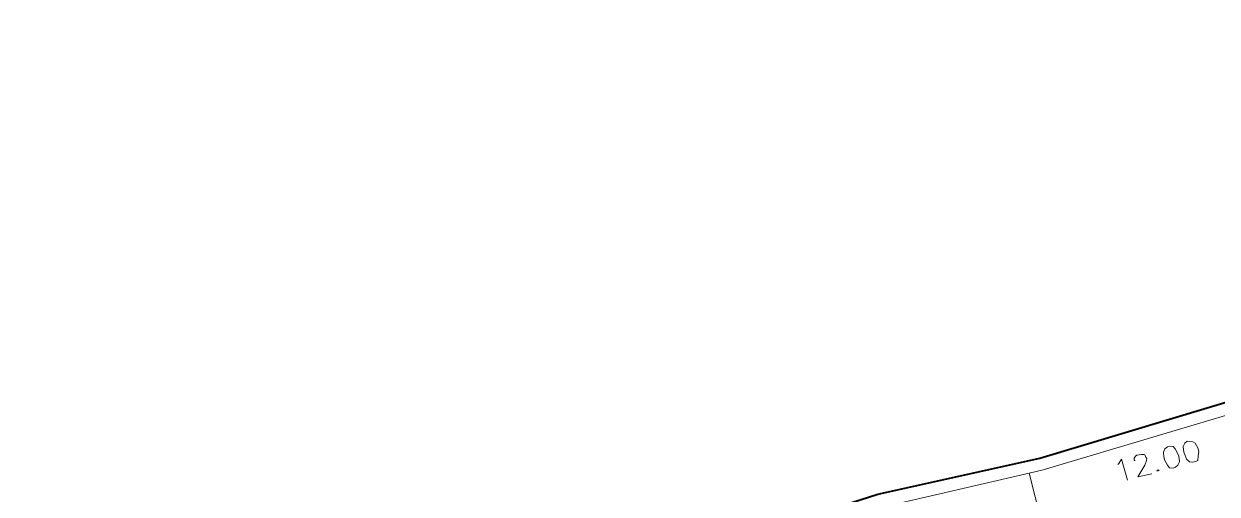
# Model space of a CAD drawing. Header units: metres. Extents: x -977055 to 805873, y -1033982 to 242021.
# Drawn here: x 2542.3 to 2598.4, y 1073.4 to 1095.5 of the extents above; entities that cross this region are included whole.
import ezdxf

# ---------------------------------------------------------------- set-up
doc = ezdxf.new("R2010")
doc.units = ezdxf.units.M
for name, color, linetype in [('PDF_COTAS', 7, 'Continuous'), ('PDF_LOTES', 7, 'Continuous'), ('PDF_Poligono Ceres', 7, 'Continuous')]:
    doc.layers.add(name, color=color, linetype=linetype)

# ---------------------------------------------------------------- blocks, each defined once
blk = doc.blocks.new('CALLE')
at = {"layer": 'PDF_COTAS', "lineweight": 9}
for points in [[(28.830816, -130.310208), (28.873152, -130.352544), (29.042496, -130.437216), (28.280448, -130.733568)], [(29.042496, -130.945248), (29.042496, -130.902912), (29.127168, -130.902912), (29.21184, -130.945248), (29.254176, -130.987584), (29.296512, -131.156928), (29.296512, -131.2416), (29.296512, -131.283936), (29.21184, -131.326272), (29.169504, -131.368608), (29.084832, -131.368608), (28.915488, -131.326272), (28.449792, -131.114592), (28.619136, -131.622624)], [(28.78848, -131.834304), (28.746144, -131.791968), (28.746144, -131.834304), (28.78848, -131.87664)]]:
    blk.add_lwpolyline(points, dxfattribs=at)
for points in [[(29.677536, -132.08832), (29.592864, -132.003648), (29.465856, -131.961312), (29.296512, -132.003648), (29.169504, -132.045984), (29.00016, -132.172992), (28.915488, -132.257664), (28.915488, -132.384672), (28.957824, -132.469344), (29.042496, -132.554016), (29.169504, -132.596352), (29.381184, -132.554016), (29.465856, -132.51168), (29.6352, -132.384672), (29.719872, -132.3), (29.719872, -132.172992)], [(29.973888, -132.808032), (29.889216, -132.72336), (29.762208, -132.681024), (29.550528, -132.72336), (29.465856, -132.765696), (29.296512, -132.850368), (29.21184, -132.977376), (29.21184, -133.104384), (29.254176, -133.189056), (29.296512, -133.273728), (29.465856, -133.273728), (29.6352, -133.273728), (29.762208, -133.231392), (29.931552, -133.104384), (29.973888, -133.019712), (29.973888, -132.892704)]]:
    blk.add_lwpolyline(points, close=True, dxfattribs=at)
at = {"layer": 'PDF_LOTES', "lineweight": 20}
for points in [[(24.724224, -118.075104), (9.779616, -123.62112), (13.12416, -132.638688), (28.15344, -127.050336), (26.290656, -121.716)], [(31.836672, -135.940896), (16.468704, -141.656256), (13.12416, -132.638688), (28.15344, -127.050336), (28.322784, -127.558368), (31.836672, -135.940896), (16.468704, -141.656256), (19.813248, -150.631488), (35.56224, -144.78912)]]:
    blk.add_lwpolyline(points, close=True, dxfattribs=at)
at = {"layer": 'PDF_Poligono Ceres', "lineweight": 40}
blk.add_lwpolyline([(13.54752, -78.236928), (16.595712, -94.028256), (17.442432, -96.187392), (22.819104, -112.61376), (26.756352, -121.50432), (28.746144, -127.389024), (35.181216, -142.629984), (40.64256, -155.881152), (42.590016, -160.792128), (44.960832, -170.317728), (48.220704, -184.1616), (51.141888, -203.00112), (54.655776, -216.252288)], dxfattribs=at)

msp = doc.modelspace()

# ---------------------------------------------------------------- block references
at = {"xscale": 1.255773352820658, "yscale": 1.255773352820658, "zscale": 1.255773352820658, "rotation": 83.85573648860341}
msp.add_blockref('CALLE', (2427.15058, 1056.36283, 1015.371), dxfattribs=at)

doc.saveas('drawing.dxf')
